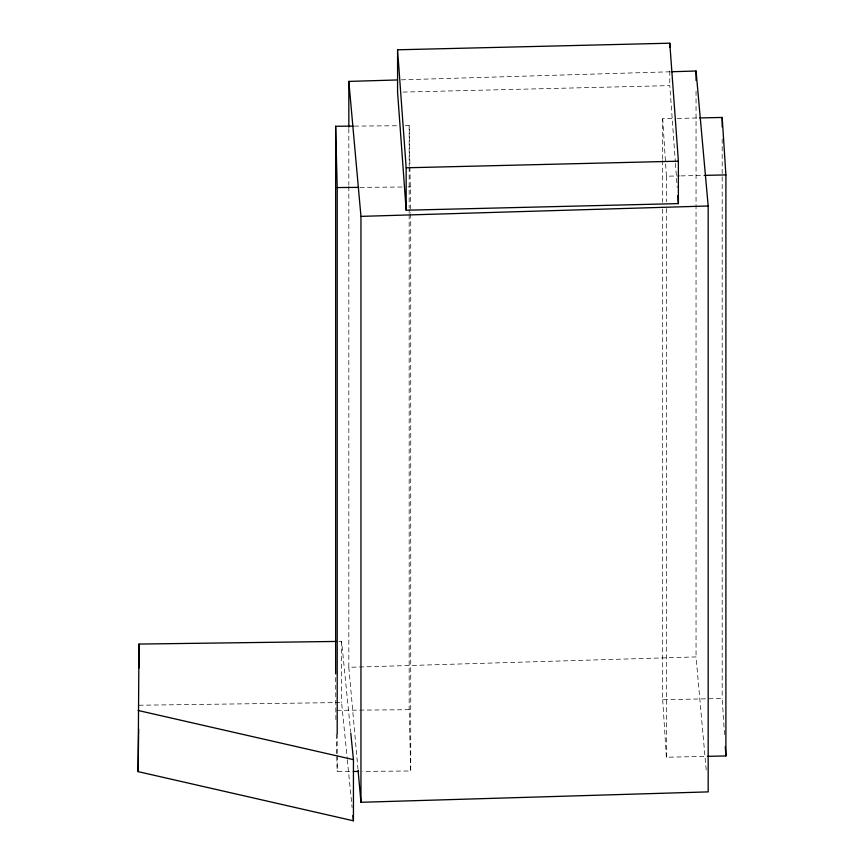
<?xml version="1.0" encoding="UTF-8"?>
<svg xmlns="http://www.w3.org/2000/svg" width="864" height="864" viewBox="0 0 864 864"><rect width="100%" height="100%" fill="white"/><g stroke="black" fill="none" stroke-linecap="round" stroke-linejoin="round"><path stroke-width="0.65" stroke-dasharray="4.32 3.24" d="M401.317 79.834L670.475 71.777M348.829 186.473L348.829 667.321L696.049 656.91L706.374 771.844M402.97 92.092L669.794 85.612L675.356 162.043M662.688 159.181L662.688 118.735L675.907 118.454M677.236 118.422L698.382 117.968M662.688 118.735L666.403 176.202L679.633 175.921M680.951 175.889L704.743 175.37M662.688 209.056L662.688 699.764L722.185 698.479L724.691 737.24M662.688 699.764L666.403 757.231L706.072 756.378M338.915 641.412L341.604 641.38L350.644 731.732M138.985 705.229L341.604 702.54L347.188 758.344M354.359 126.112L398.477 125.734M405.162 125.68L409.169 125.647L410.724 212.576M359.932 187.369L402.71 187.013M408.056 186.97L410.724 186.948M336.982 710.316L409.169 709.7L410.724 770.99L362.599 771.401M336.258 734.314L337.208 771.617L351.907 771.498M347.317 759.672L352.112 807.516M348.829 667.321L357.955 768.884M675.454 163.382L677.203 187.52M335.88 719.647L335.642 675.248M722.185 139.028L722.185 698.479M696.049 91.206L696.049 656.91M669.794 71.032L669.794 85.612M666.403 176.202L666.403 201.82M666.403 208.559L666.403 757.231M662.688 160.531L662.688 202.316M410.724 213.916L410.724 770.99M409.169 125.647L409.169 166.115M409.169 167.465L409.169 207.922M409.169 209.272L409.169 213.322M409.169 214.672L409.169 709.7M348.829 128.552L348.829 185.123M341.604 641.38L341.604 702.54M337.208 733.849L337.208 754.088M337.208 755.428L337.208 771.617"/><path stroke-width="1.3" d="M350.773 733.061L353.441 759.64L353.441 820.8L138.1 771.628L138.985 644.069L336.236 641.444M138.1 771.628L138.672 729.13M348.829 127.202L348.829 81.41L397.278 79.963M671.825 71.734L696.049 71.01L708.178 205.978L708.178 791.888L360.958 802.289L358.074 770.213M348.829 81.41L360.958 216.378L708.178 205.978M397.58 49.799L669.794 43.2L678.38 161.19L678.38 203.612L406.166 210.211L397.58 92.221L397.58 49.799L406.166 167.8L406.166 210.211M406.166 167.8L678.38 161.19M699.71 117.936L722.185 117.45L725.9 174.917L725.9 755.946L707.389 756.346M704.743 175.37L725.9 174.917M335.642 673.909L335.642 126.274L353.02 126.122M335.642 126.274L337.208 187.564L358.592 187.38M353.246 771.487L358.592 771.433M138.1 710.467L353.441 759.64M352.901 815.486L353.441 820.8M677.797 195.566L678.38 203.612M725.296 746.593L725.9 755.946M722.185 117.45L722.185 126.889M696.049 71.01L696.049 80.438M669.794 43.2L669.794 47.174M360.958 216.378L360.958 802.289M337.208 187.564L337.208 733.849M138.985 644.069L138.985 668.002"/></g></svg>
